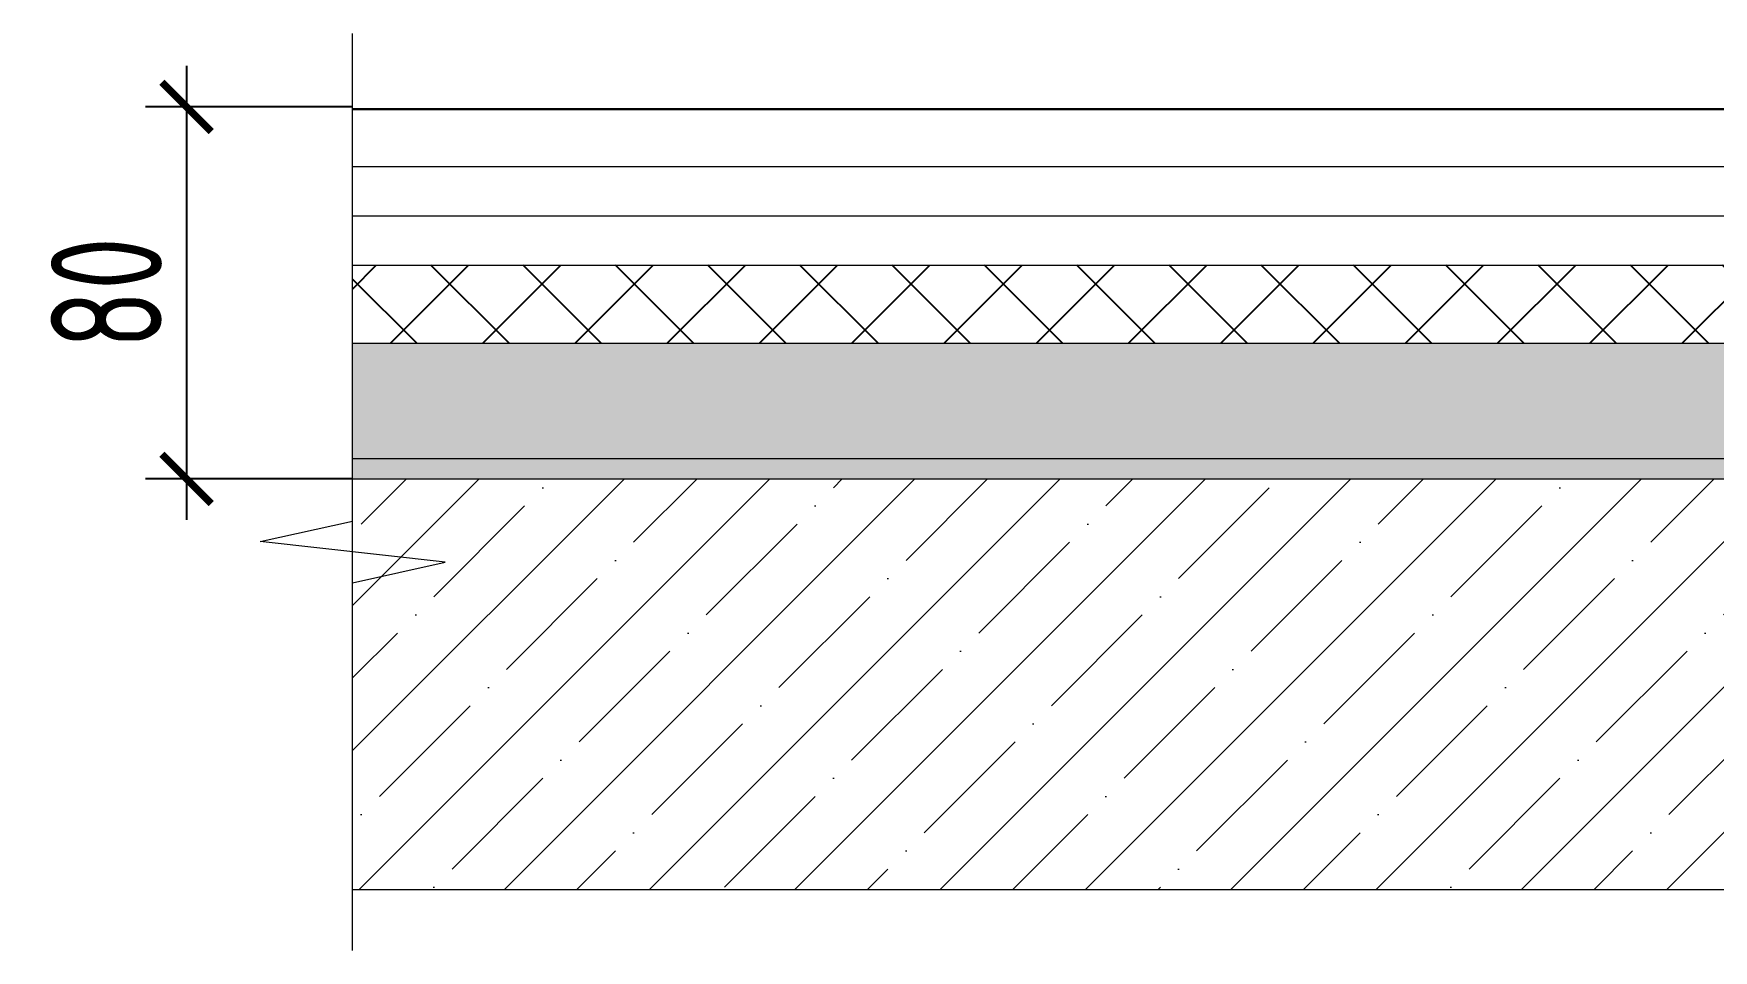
# Model space of a CAD drawing. Header units: millimetres. Extents: x -477324 to 554022, y -132142 to 283081.
# Drawn here: x -471103 to -467015, y 51405 to 53636 of the extents above; entities that cross this region are included whole.
import ezdxf

# ---------------------------------------------------------------- set-up
doc = ezdxf.new("R2010")
doc.units = ezdxf.units.MM
for name, color, linetype in [('АР_Керамогранит', 7, 'Continuous'), ('АР_Перегородки кирпич штрих', 7, 'Continuous'), ('АР_Плита', 220, 'Continuous')]:
    doc.layers.add(name, color=color, linetype=linetype)
doc.layers.add('АР_Тонкие', color=250, linetype='Continuous', lineweight=0)
doc.layers.add('АР_Штриховка', color=252, linetype='Continuous', lineweight=0)
doc.styles.add('ISOCPEUR', font='isocpeur.ttf', dxfattribs={"width": 0.7})
doc.dimstyles.new('R_100', dxfattribs={"dimtxt": 270, "dimasz": 120, "dimexe": 100, "dimexo": 0, "dimgap": 60, "dimtad": 1, "dimdec": 0, "dimrnd": 5, "dimzin": 0, "dimdsep": 46, "dimtxsty": 'ISOCPEUR', "dimblk": 'ARCHTICK', "dimcen": 0, "dimdle": 100, "dimclrd": 256, "dimclre": 256, "dimclrt": 256, "dimadec": 0, "dimazin": 0, "dimtfac": 2, "dimtdec": 0, "dimtofl": 0, "dimtmove": 1, "dimatfit": 3, "dimfxl": 1, "dimtvp": 3, "dimtolj": 1, "dimtzin": 0, "dimarcsym": 0})

# ---------------------------------------------------------------- blocks, each defined once
blk = doc.blocks.new('*U38')
at = {"color": 8}
blk.add_lwpolyline([(0, -6.506), (0, 2.443), (2.25, 2.943), (-2.25, 3.443), (0, 3.943), (0, 15.81)], dxfattribs=at)
blk = doc.blocks.new('_ArchTick')
at = {"color": 0, "linetype": 'ByBlock', "const_width": 0.15}
blk.add_lwpolyline([(-0.5, -0.5), (0.5, 0.5)], dxfattribs=at)
blk = doc.blocks.new('*D75')
at = {"layer": 'АР_Керамогранит', "lineweight": -2, "transparency": 16777216}
for p, q in [((-470730.7, 53557.9), (-470730.7, 52452.3)), ((-470326.7, 53457.9), (-470830.7, 53457.9)), ((-470326.7, 52552.3), (-470830.7, 52552.3))]:
    blk.add_line(p, q, dxfattribs=at)
at = {"layer": 'АР_Керамогранит', "lineweight": -2, "transparency": 16777216, "xscale": 120, "yscale": 120, "zscale": 120}
for p, rotation in [((-470730.7, 53457.9), 90), ((-470730.7, 52552.3), 270)]:
    blk.add_blockref('_ArchTick', p, dxfattribs=dict(at, rotation=rotation))
at = {"layer": 'АР_Керамогранит', "lineweight": 15, "transparency": 16777216, "insert": (-470925.7, 53005.1), "char_height": 270, "attachment_point": 5, "rotation": 90, "style": 'ISOCPEUR'}
blk.add_mtext('\\A1;80', dxfattribs=at)

msp = doc.modelspace()

# ---------------------------------------------------------------- hatches: boundary and pattern name
at = {"layer": 'АР_Перегородки кирпич штрих', "transparency": 33554559}
h = msp.add_hatch(dxfattribs=at)
h.set_pattern_fill('ANSI37', color=256, scale=50, style=0)
h.set_pattern_definition([(45, (128331.51, -1231487.01), (-112.253202, 112.253202), []), (135, (128331.51, -1231487.01), (-112.253202, -112.253202), [])])
h.paths.add_polyline_path([(-470326.7, 53072.3), (-470326.7, 52882.3), (-463501.3, 52882.3), (-463501.3, 53072.3)])
at = {"layer": 'АР_Перегородки кирпич штрих', "transparency": 33554687}
msp.add_hatch(color=256, dxfattribs=at).paths.add_polyline_path([(-470326.7, 52602.3), (-470326.7, 52552.3), (-463501.3, 52552.3), (-463501.3, 52602.3)])
at = {"layer": 'АР_Штриховка', "ltscale": 100, "true_color": 0x000000}
h = msp.add_hatch(dxfattribs=at)
h.set_pattern_fill('AR-CONC', color=18, scale=0.9, style=0)
h.set_pattern_definition([(50, (128331.51, -1231377.01), (163.966202, -14.345177), [17.145, -188.595]), (355, (128331.51, -1231377.01), (-31.71908, 171.95116), [13.716, -150.876526]), (100.451445, (128345.18, -1231378.2), (132.247122, 157.605977), [14.571008, -160.28122]), (46.1842, (128331.51, -1231331.3), (243.971137, -37.838095), [25.7175, -282.8925]), (96.635558, (128351.85, -1231334.44), (213.66372, 222.683512), [21.85652, -240.422047]), (351.184151, (128331.51, -1231331.3), (213.66372, 222.68351), [20.57397, -226.31376]), (21, (128354.37, -1231342.72), (136.452952, -92.038678), [17.145, -188.595]), (326, (128354.37, -1231342.72), (55.621826, 165.76917), [13.716, -150.876]), (71.451445, (128365.75, -1231350.39), (192.074777, 73.730492), [14.571008, -160.280944]), (37.5, (128331.515, -1231377.01), (2.779743, 76.099535), [0, -149.0472, 0, -153.162, 0, -151.4475]), (7.5, (128331.515, -1231377.01), (60.1376963, 90.1625173), [0, -87.3252, 0, -145.6182, 0, -57.7215]), (327.5, (128280.537, -1231377.01), (122.0315357, -5.1558696), [0, -57.15, 0, -178.308, 0, -236.601]), (317.5, (128257.68, -1231377.01), (133.316263, 22.883842), [0, -74.295, 0, -118.4148, 0, -168.021])])
h.paths.add_polyline_path([(-463501.3, 52602.3), (-463501.3, 52882.3), (-470326.7, 52882.3), (-470326.7, 52602.3)])
h = msp.add_hatch(dxfattribs=at)
h.set_pattern_fill('ANSI35', color=18, scale=1000, style=0)
h.set_pattern_definition([(45, (-5148656.87, 785048.9), (-176.776695, 176.776695), []), (45, (-5148480.1, 785048.9), (-176.776695, 176.776695), [312.5, -62.5, 0, -62.5])])
h.paths.add_polyline_path([(-463501.3, 52552.3), (-470326.7, 52552.3), (-470326.7, 51552.3), (-463501.3, 51552.3)])

# ---------------------------------------------------------------- linework, layer by layer
at = {"layer": 'АР_Плита', "color": 18, "lineweight": 5, "ltscale": 100, "true_color": 0x000000}
msp.add_lwpolyline([(-470326.7, 52552.3), (-463501.3, 52552.3), (-463501.3, 51552.3), (-470326.7, 51552.3)], close=True, dxfattribs=at)
at = {"layer": 'АР_Тонкие', "lineweight": 30}
msp.add_line((-470326.7, 53452.3), (-463501.3, 53452.3), dxfattribs=at)
at = {"layer": 'АР_Тонкие'}
for points in [[(-470326.7, 53312.3), (-463501.3, 53312.3)], [(-470326.7, 53192.3), (-463501.3, 53192.3)], [(-470326.7, 53072.3), (-463501.3, 53072.3)], [(-470326.7, 52882.3), (-463501.3, 52882.3)], [(-470326.7, 52602.3), (-470326.7, 52602.3), (-463501.3, 52602.3)]]:
    msp.add_lwpolyline(points, dxfattribs=at)

# ---------------------------------------------------------------- block references
at = {"layer": 'АР_Тонкие', "xscale": 100, "yscale": 100, "zscale": 100}
msp.add_blockref('*U38', (-470326.7, 52055.2), dxfattribs=at)

# ---------------------------------------------------------------- dimensions: what is measured, and where the dimension line sits
at = {"layer": 'АР_Керамогранит', "color": 18, "lineweight": 15, "true_color": 0x000000}
dim = msp.add_linear_dim(base=(-470730.7, 52552.3), p1=(-470326.7, 53457.9), p2=(-470326.7, 52552.3), angle=90, text='80', dimstyle='R_100', override={"dimpost": '\\X'}, dxfattribs=at)
dim.commit()
dim.dimension.update_dxf_attribs({"geometry": '*D75', "text_midpoint": (-470925.7, 53005.1)})

doc.saveas('drawing.dxf')
